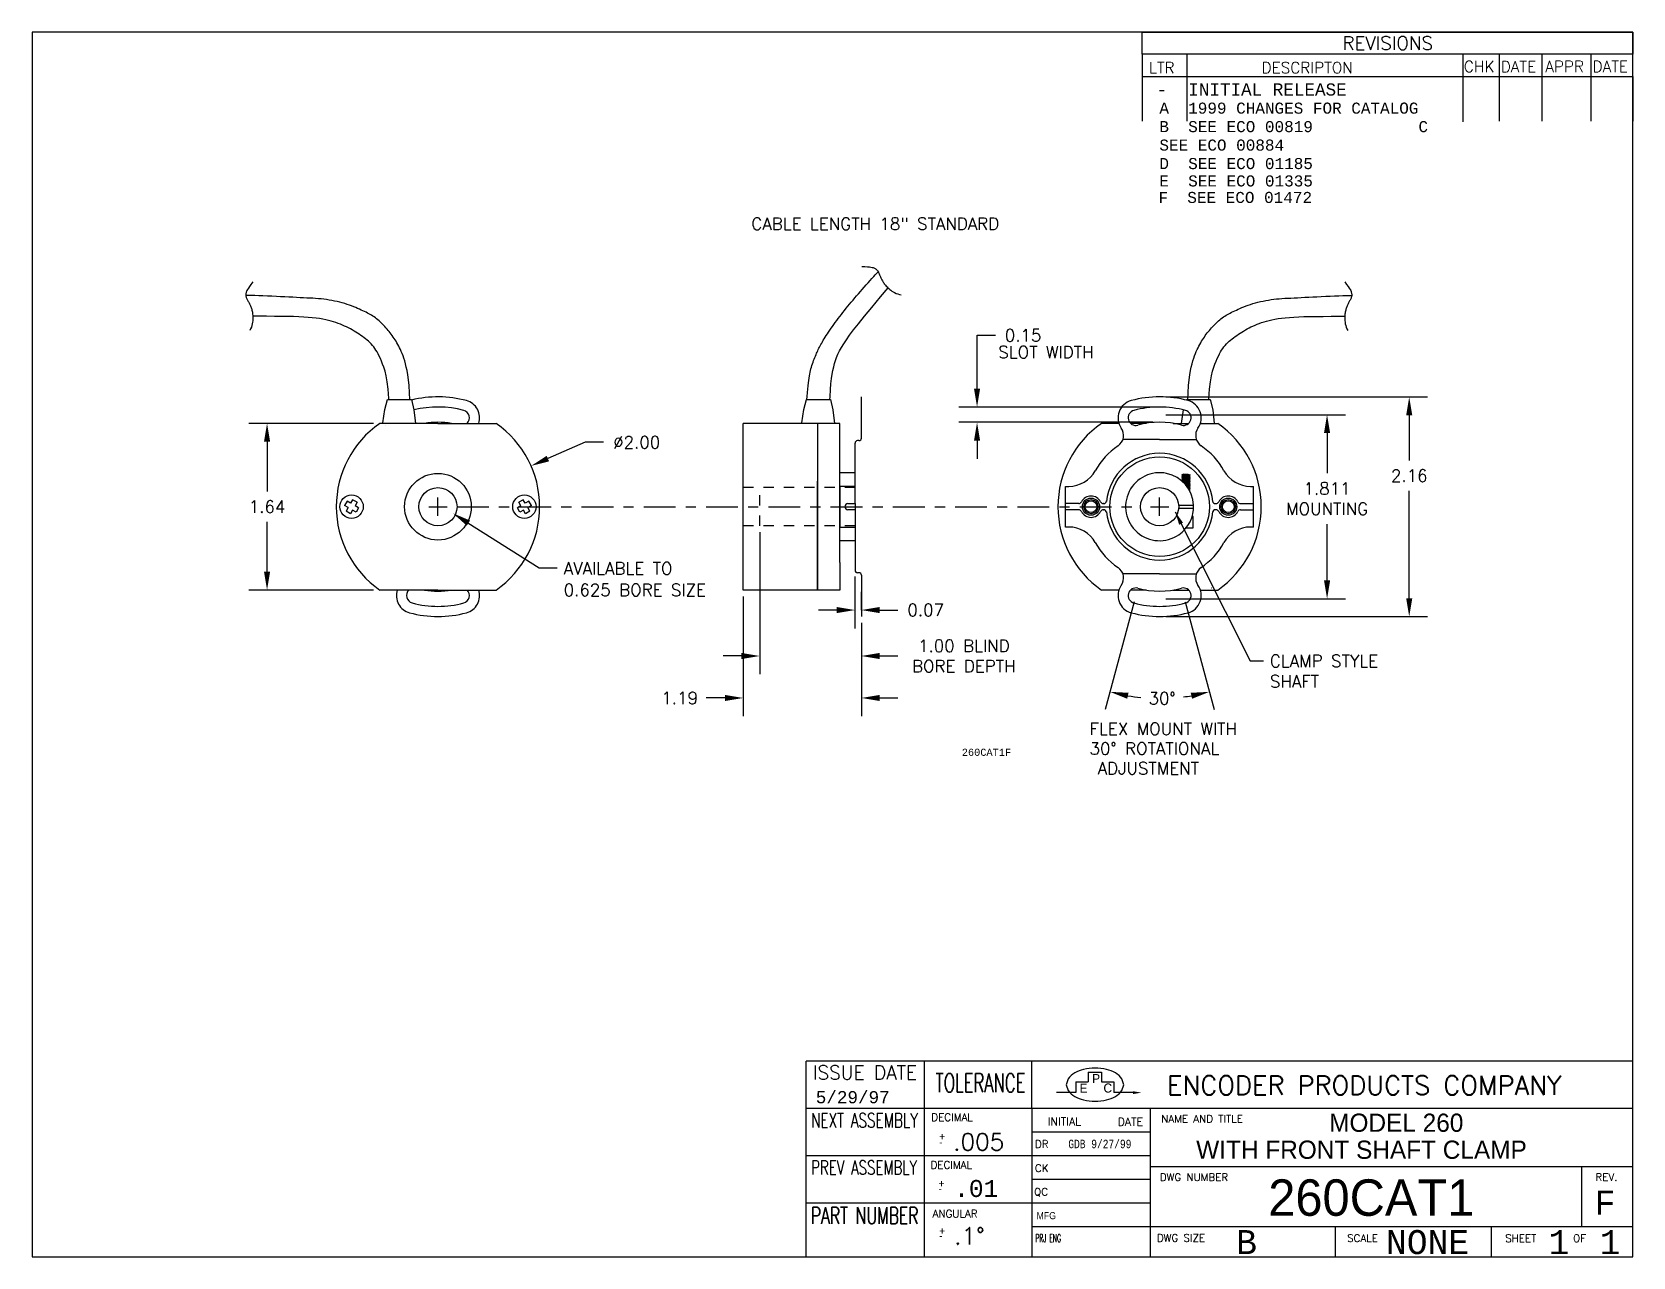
# Model space of a CAD drawing. Extents: x 0 to 15.7, y 0 to 12.1.
import ezdxf
from ezdxf.enums import TextEntityAlignment as Align

# ---------------------------------------------------------------- set-up
doc = ezdxf.new("R2010")
doc.units = 0
doc.header["$LTSCALE"] = 0.25
doc.header["$MEASUREMENT"] = 0
doc.header["$PDMODE"] = 2
doc.header["$PDSIZE"] = 0.15
doc.linetypes.add('CENTER', pattern=[2, 1.25, -0.25, 0.25, -0.25])
doc.linetypes.add('HIDDEN', pattern=[0.375, 0.25, -0.125])
doc.layers.get('0').update_dxf_attribs({"linetype": 'CONTINUOUS'})
doc.layers.get('DEFPOINTS').update_dxf_attribs({"linetype": 'CONTINUOUS'})
for name, color, linetype in [('2', 7, 'CONTINUOUS'), ('CENTER', 7, 'CENTER'), ('DIM', 7, 'CONTINUOUS'), ('HIDDEN', 3, 'HIDDEN'), ('MAIN', 1, 'CONTINUOUS'), ('REV-TABL', 7, 'CONTINUOUS'), ('SETSCREWS', 2, 'CONTINUOUS'), ('TEXT', 1, 'CONTINUOUS')]:
    doc.layers.add(name, color=color, linetype=linetype)
doc.styles.add('MONO', font='MONOTXT')
doc.styles.add('ROMANS', font='romans')
doc.dimstyles.new('2PLACE$3', dxfattribs={"dimtxt": 0.12, "dimasz": 0.18, "dimexe": 0.18, "dimexo": 0.0625, "dimgap": 0.09, "dimtad": 0, "dimtih": 1, "dimtoh": 1, "dimzin": 0, "dimdsep": 46, "dimtxsty": 'ROMANS', "dimcen": 0.09, "dimadec": 0, "dimazin": 0, "dimtfac": 1, "dimtofl": 0, "dimtmove": 0, "dimatfit": 3, "dimfxl": 0, "dimtolj": 1, "dimtzin": 0, "dimarcsym": 0})
doc.dimstyles.new('3PLACE', dxfattribs={"dimtxt": 0.12, "dimasz": 0.18, "dimexe": 0.18, "dimexo": 0.0625, "dimgap": 0.09, "dimtad": 0, "dimtih": 1, "dimtoh": 1, "dimdec": 3, "dimzin": 0, "dimdsep": 46, "dimtxsty": 'ROMANS', "dimcen": 0.09, "dimadec": 0, "dimazin": 0, "dimtfac": 1, "dimtdec": 4, "dimtofl": 0, "dimtmove": 0, "dimatfit": 0, "dimfxl": 0, "dimtolj": 1, "dimtzin": 0, "dimarcsym": 0})
doc.dimstyles.new('3PLACE$2', dxfattribs={"dimtxt": 0.12, "dimasz": 0.18, "dimexe": 0.18, "dimexo": 0.0625, "dimgap": 0.09, "dimtad": 0, "dimtih": 1, "dimtoh": 1, "dimdec": 0, "dimzin": 0, "dimdsep": 46, "dimtxsty": 'ROMANS', "dimcen": 0.09, "dimadec": 0, "dimazin": 0, "dimtfac": 1, "dimtdec": 1, "dimtofl": 0, "dimtmove": 0, "dimatfit": 3, "dimfxl": 0, "dimtolj": 1, "dimtzin": 0, "dimarcsym": 0})
doc.dimstyles.get("Standard").update_dxf_attribs({"dimtxt": 0.12, "dimasz": 0.13, "dimexe": 0.18, "dimexo": 0.0625, "dimgap": 0.09, "dimtad": 0, "dimtih": 1, "dimtoh": 1, "dimdec": 3, "dimzin": 0, "dimdsep": 46, "dimtxsty": 'Standard', "dimcen": 0.09, "dimadec": 0, "dimazin": 0, "dimtfac": 1, "dimtdec": 3, "dimtofl": 0, "dimtmove": 0, "dimatfit": 3, "dimfxl": 0, "dimtolj": 1, "dimtzin": 0, "dimarcsym": 0})

# ---------------------------------------------------------------- blocks, each defined once
blk = doc.blocks.new('*D78')
at = {"color": 0, "linetype": 'ByBlock'}
for p, q in [((6.995, 6.499), (6.995, 5.32)), ((8.158, 6.238), (8.158, 5.32)), ((6.815, 5.5), (6.633, 5.5)), ((8.338, 5.5), (8.518, 5.5))]:
    blk.add_line(p, q, dxfattribs=at)
for points in [[(6.815, 5.53), (6.815, 5.47), (6.995, 5.5)], [(8.338, 5.53), (8.338, 5.47), (8.158, 5.5)]]:
    blk.add_solid(points, dxfattribs=at)
at = {"layer": 'DEFPOINTS', "color": 0, "linetype": 'ByBlock'}
for p in [(6.995, 6.562), (8.158, 6.301), (8.158, 5.5)]:
    blk.add_point(p, dxfattribs=at)
at = {"color": 0, "linetype": 'ByBlock', "insert": (6.371, 5.5), "char_height": 0.12, "attachment_point": 5, "style": 'ROMANS'}
blk.add_mtext('\\A1;1.19', dxfattribs=at)
blk = doc.blocks.new('*D79')
at = {"layer": 'DEFPOINTS', "color": 0}
for p in [(8.095, 6.757), (8.158, 6.365), (8.158, 6.301)]:
    blk.add_point(p, dxfattribs=at)
at = {"layer": 'DIM', "color": 0, "lineweight": -2}
for p, q in [((8.095, 6.694), (8.095, 6.185)), ((8.158, 6.363), (8.158, 6.545)), ((7.915, 6.365), (7.735, 6.365)), ((8.338, 6.365), (8.518, 6.365))]:
    blk.add_line(p, q, dxfattribs=at)
at = {"layer": 'DIM', "color": 0}
for points in [[(7.915, 6.395), (7.915, 6.335), (8.095, 6.365)], [(8.338, 6.395), (8.338, 6.335), (8.158, 6.365)]]:
    blk.add_solid(points, dxfattribs=at)
at = {"layer": 'DIM', "color": 0, "insert": (8.791, 6.365), "char_height": 0.12, "attachment_point": 5, "style": 'ROMANS'}
blk.add_mtext('\\A1;0.07', dxfattribs=at)
blk = doc.blocks.new('*D80')
at = {"layer": 'DEFPOINTS', "color": 0}
for p in [(3.421, 8.202), (2.312, 6.562), (3.421, 6.562)]:
    blk.add_point(p, dxfattribs=at)
at = {"layer": 'DIM', "color": 0, "lineweight": -2}
for p, q in [((3.358, 8.202), (2.132, 8.202)), ((2.312, 8.022), (2.312, 7.532)), ((2.312, 6.742), (2.312, 7.232)), ((3.358, 6.562), (2.132, 6.562))]:
    blk.add_line(p, q, dxfattribs=at)
at = {"layer": 'DIM', "color": 0}
for points in [[(2.282, 8.022), (2.342, 8.022), (2.312, 8.202)], [(2.282, 6.742), (2.342, 6.742), (2.312, 6.562)]]:
    blk.add_solid(points, dxfattribs=at)
at = {"layer": 'DIM', "color": 0, "insert": (2.312, 7.382), "char_height": 0.12, "attachment_point": 5, "style": 'ROMANS'}
blk.add_mtext('\\A1;1.64', dxfattribs=at)
blk = doc.blocks.new('*D82')
at = {"layer": 'DEFPOINTS', "color": 0}
for p in [(11.092, 8.462), (11.092, 6.301), (13.547, 6.301)]:
    blk.add_point(p, dxfattribs=at)
at = {"layer": 'DIM', "color": 0, "lineweight": -2}
for p, q in [((11.154, 8.462), (13.727, 8.462)), ((13.547, 8.282), (13.547, 7.837)), ((13.547, 6.481), (13.547, 7.537)), ((11.154, 6.301), (13.727, 6.301))]:
    blk.add_line(p, q, dxfattribs=at)
at = {"layer": 'DIM', "color": 0}
for points in [[(13.517, 8.282), (13.577, 8.282), (13.547, 8.462)], [(13.517, 6.481), (13.577, 6.481), (13.547, 6.301)]]:
    blk.add_solid(points, dxfattribs=at)
at = {"layer": 'DIM', "color": 0, "insert": (13.547, 7.687), "char_height": 0.12, "attachment_point": 5, "style": 'ROMANS'}
blk.add_mtext('\\A1;2.16', dxfattribs=at)
blk = doc.blocks.new('*D83')
at = {"layer": 'DEFPOINTS', "color": 0}
for p in [(11.092, 7.382), (11.092, 7.382), (10.858, 6.507), (11.326, 6.507), (10.928, 5.503)]:
    blk.add_point(p, dxfattribs=at)
at = {"layer": 'DIM', "color": 0, "lineweight": -2}
for p, q in [((10.841, 6.447), (10.557, 5.386)), ((11.342, 6.447), (11.627, 5.386))]:
    blk.add_line(p, q, dxfattribs=at)
for start, end in [(260.4697, 264.3849), (277.1704, 279.5303)]:
    blk.add_arc((11.092, 7.382), 1.886, start, end, dxfattribs=at)
at = {"layer": 'DIM', "color": 0}
for points in [[(10.773, 5.492), (10.786, 5.551), (10.604, 5.56)], [(11.398, 5.551), (11.411, 5.492), (11.58, 5.56)]]:
    blk.add_solid(points, dxfattribs=at)
at = {"layer": 'DIM', "color": 0, "insert": (11.117, 5.496), "char_height": 0.12, "attachment_point": 5, "style": 'ROMANS'}
blk.add_mtext('\\A1;30°', dxfattribs=at)
blk = doc.blocks.new('*D84')
at = {"layer": 'DEFPOINTS', "color": 0}
for p in [(11.092, 8.287), (11.092, 6.476), (12.739, 6.476)]:
    blk.add_point(p, dxfattribs=at)
at = {"layer": 'DIM', "color": 0, "lineweight": -2}
for p, q in [((11.154, 8.287), (12.919, 8.287)), ((12.739, 8.107), (12.739, 7.711)), ((12.739, 6.656), (12.739, 7.211)), ((11.154, 6.476), (12.919, 6.476))]:
    blk.add_line(p, q, dxfattribs=at)
at = {"layer": 'DIM', "color": 0}
for points in [[(12.709, 8.107), (12.769, 8.107), (12.739, 8.287)], [(12.709, 6.656), (12.769, 6.656), (12.739, 6.476)]]:
    blk.add_solid(points, dxfattribs=at)
at = {"layer": 'DIM', "color": 0, "insert": (12.739, 7.461), "char_height": 0.12, "attachment_point": 5, "style": 'ROMANS'}
blk.add_mtext('\\A1;{1.811}\\P{MOUNTING}', dxfattribs=at)
blk = doc.blocks.new('*D85')
at = {"layer": 'DEFPOINTS', "color": 0}
for p in [(9.296, 8.362), (11.092, 8.362), (11.092, 8.212)]:
    blk.add_point(p, dxfattribs=at)
at = {"layer": 'DIM', "color": 0, "lineweight": -2}
for p, q in [((9.296, 8.542), (9.296, 9.068)), ((9.296, 9.068), (9.476, 9.068)), ((11.029, 8.362), (9.116, 8.362)), ((11.029, 8.212), (9.116, 8.212)), ((9.296, 8.032), (9.296, 7.852))]:
    blk.add_line(p, q, dxfattribs=at)
at = {"layer": 'DIM', "color": 0}
for points in [[(9.266, 8.542), (9.326, 8.542), (9.296, 8.362)], [(9.266, 8.032), (9.326, 8.032), (9.296, 8.212)]]:
    blk.add_solid(points, dxfattribs=at)
at = {"layer": 'DIM', "color": 0, "insert": (9.749, 9.068), "char_height": 0.12, "attachment_point": 5, "style": 'ROMANS'}
blk.add_mtext('\\A1;0.15', dxfattribs=at)
blk = doc.blocks.new('REVTABL')
for p, q in [((-5.5, -0.25), (-5.5, 0)), ((-5.5, 0), (0, 0)), ((0, 0), (0, -0.25)), ((-5.5, -0.25), (-5.5, -0.5)), ((0, -0.25), (-5.5, -0.25)), ((-5, -0.25), (-5, -1)), ((-1.908, -0.256), (-1.908, -1.006)), ((-1.498, -0.254), (-1.498, -1)), ((-1.022, -0.25), (-1.022, -1)), ((-0.471, -0.254), (-0.471, -1)), ((0, -0.5), (0, -0.25)), ((-5.5, -0.5), (-5.5, -1)), ((-5.5, -0.5), (0, -0.5)), ((0, -0.5), (0, -1))]:
    blk.add_line(p, q)
at = {"style": 'ROMANS'}
for s, height, p in [('REVISIONS', 0.15, (-3.256, -0.199)), ('LTR', 0.125, (-5.426, -0.462)), ('DESCRIPTON', 0.125, (-4.162, -0.462)), ('CHK', 0.125, (-1.895, -0.449)), ('DATE', 0.125, (-1.481, -0.451)), ('APPR', 0.125, (-0.982, -0.449)), ('DATE', 0.125, (-0.453, -0.449))]:
    blk.add_text(s, height=height, dxfattribs=at).set_placement(p)
blk = doc.blocks.new('REV-TABL')
at = {"layer": 'REV-TABL'}
blk.add_blockref('REVTABL', (0, 0), dxfattribs=at)
blk = doc.blocks.new('*D87')
at = {"color": 0, "linetype": 'ByBlock'}
for p, q in [((7.158, 7.132), (7.158, 5.733)), ((8.158, 6.238), (8.158, 5.733)), ((6.978, 5.913), (6.798, 5.913)), ((8.338, 5.913), (8.518, 5.913))]:
    blk.add_line(p, q, dxfattribs=at)
for points in [[(6.978, 5.943), (6.978, 5.883), (7.158, 5.913)], [(8.338, 5.943), (8.338, 5.883), (8.158, 5.913)]]:
    blk.add_solid(points, dxfattribs=at)
at = {"layer": 'DEFPOINTS', "color": 0, "linetype": 'ByBlock'}
for p in [(7.158, 7.194), (8.158, 6.301), (8.158, 5.913)]:
    blk.add_point(p, dxfattribs=at)
at = {"color": 0, "linetype": 'ByBlock', "insert": (9.166, 5.913), "char_height": 0.12, "attachment_point": 5, "style": 'ROMANS'}
blk.add_mtext('\\A1;1.00 BLIND \\PBORE DEPTH ', dxfattribs=at)
blk = doc.blocks.new('*D89')
at = {"layer": 'DEFPOINTS', "color": 0, "linetype": 'Continuous'}
for p in [(4.909, 7.783), (3.077, 6.981)]:
    blk.add_point(p, dxfattribs=at)
at = {"layer": 'DIM', "color": 0, "linetype": 'Continuous', "lineweight": -2}
for p, q in [((5.441, 8.016), (5.074, 7.855)), ((5.621, 8.016), (5.441, 8.016)), ((3.993, 7.292), (3.993, 7.472)), ((3.903, 7.382), (4.083, 7.382))]:
    blk.add_line(p, q, dxfattribs=at)
at = {"layer": 'DIM', "color": 0, "linetype": 'Continuous'}
blk.add_solid([(5.062, 7.882), (5.086, 7.828), (4.909, 7.783)], dxfattribs=at)
at = {"layer": 'DIM', "color": 0, "linetype": 'Continuous', "insert": (5.948, 8.016), "char_height": 0.12, "attachment_point": 5, "style": 'ROMANS'}
blk.add_mtext('\\A1;∅2.00', dxfattribs=at)

msp = doc.modelspace()

# ---------------------------------------------------------------- linework, layer by layer
at = {"color": 7}
for p, q in [((7.6145, 0), (7.6145, 1.928)), ((15.7481, 1.928), (8.7764, 1.928)), ((8.7764, 1.928), (8.7764, 0)), ((10.9974, 1.4633), (10.9974, 0)), ((15.7481, 0.0689), (15.7481, 1.2934)), ((10.9974, 0.8916), (15.7481, 0.8916)), ((10.9974, 0.3013), (15.7481, 0.3013)), ((12.8214, 0), (12.8214, 0.3013)), ((14.3577, 0), (14.3577, 0.3013))]:
    msp.add_line(p, q, dxfattribs=at)
for points in [[(7.6145, 1.4633), (15.7481, 1.4633)], [(9.8355, 1.4633), (9.8355, 0)], [(9.8355, 1.2309), (10.9974, 1.2309)], [(7.6145, 0.9985), (9.8355, 0.9985)], [(9.8355, 0.9985), (10.9974, 0.9985)], [(9.8355, 0.7661), (10.9974, 0.7661)], [(7.6145, 0.5337), (9.8355, 0.5337)], [(9.8355, 0.5337), (10.9974, 0.5337)], [(9.8355, 0.3013), (10.9974, 0.3013)]]:
    msp.add_lwpolyline(points, dxfattribs=at)
at = {"layer": '2', "color": 7}
for p, q in [((0, 12.0521), (0, 0)), ((15.7481, 12.0521), (0, 12.0521)), ((15.7481, 0), (15.7481, 12.0521)), ((0, 0), (15.7481, 0))]:
    msp.add_line(p, q, dxfattribs=at)
at = {"layer": 'CENTER', "color": 7}
msp.add_lwpolyline([(4.1807, 7.382), (10.9044, 7.382)], dxfattribs=at)
at = {"layer": 'DEFPOINTS', "color": 7, "linetype": 'ByBlock'}
for p in [(11.4889, 7.412), (11.6432, 7.412), (11.6432, 7.352)]:
    msp.add_point(p, dxfattribs=at)
at = {"layer": 'DIM', "linetype": 'Continuous'}
for p, q in [((11.0919, 7.292), (11.0919, 7.472)), ((11.0019, 7.382), (11.1819, 7.382))]:
    msp.add_line(p, q, dxfattribs=at)
at = {"layer": 'DIM', "color": 7, "linetype": 'Continuous'}
for p, q in [((4.163, 7.3026), (4.9873, 6.7802)), ((4.9873, 6.7802), (5.1673, 6.7802))]:
    msp.add_line(p, q, dxfattribs=at)
msp.add_solid([(4.2766, 7.1951), (4.3087, 7.2458), (4.1406, 7.3168)], dxfattribs=at)
at = {"layer": 'HIDDEN', "color": 7}
for p, q in [((7.1585, 7.1945), (7.1585, 7.5695)), ((10.5669, 7.382), (10.5669, 7.382)), ((10.5669, 7.382), (10.5669, 7.382)), ((11.6169, 7.382), (11.6169, 7.382)), ((11.6169, 7.382), (11.6169, 7.382))]:
    msp.add_line(p, q, dxfattribs=at)
for points in [[(8.0955, 7.5695), (6.9955, 7.5695)], [(8.0955, 7.1945), (6.9955, 7.1945)]]:
    msp.add_lwpolyline(points, dxfattribs=at)
at = {"layer": 'MAIN', "color": 7}
for p, q in [((3.471, 8.3394), (3.4977, 8.4379)), ((3.4977, 8.4379), (3.7317, 8.4379)), ((3.7317, 8.4379), (3.7563, 8.3353)), ((7.5928, 8.3394), (7.6194, 8.4379)), ((7.6194, 8.4379), (7.8534, 8.4379)), ((7.8534, 8.4379), (7.8781, 8.3353)), ((8.1585, 8.069), (8.1585, 8.463)), ((11.3533, 8.4304), (11.3553, 8.4379)), ((11.3553, 8.4379), (11.5893, 8.4379)), ((11.5893, 8.4379), (11.6139, 8.3353)), ((3.9932, 8.202), (3.4208, 8.202)), ((3.4505, 8.2061), (3.471, 8.3394)), ((3.8616, 8.202), (3.7075, 8.202)), ((3.7563, 8.3353), (3.7707, 8.202)), ((3.9932, 8.202), (4.5656, 8.202)), ((4.1248, 8.202), (4.2789, 8.202)), ((4.3938, 8.202), (4.5656, 8.202)), ((6.9955, 6.562), (6.9955, 8.202)), ((7.5722, 8.2061), (7.5928, 8.3394)), ((7.7255, 8.202), (7.7255, 6.562)), ((7.8781, 8.3353), (7.8924, 8.202)), ((10.6913, 8.202), (10.5196, 8.202)), ((10.9603, 8.202), (10.8062, 8.202)), ((11.2236, 8.202), (11.3777, 8.202)), ((11.3074, 8.202), (11.3277, 8.3337)), ((11.4926, 8.202), (11.6643, 8.202)), ((11.6139, 8.3353), (11.6283, 8.202)), ((3.4816, 8.1795), (3.4808, 8.1795)), ((3.4816, 8.1795), (3.4808, 8.1795)), ((8.1335, 8.032), (8.1205, 8.032)), ((8.1585, 8.057), (8.1585, 8.069)), ((11.0919, 8.044), (10.7309, 8.044)), ((11.0919, 8.044), (11.453, 8.044)), ((8.0955, 7.412), (8.0955, 8.007)), ((7.9455, 7.582), (7.9455, 7.182)), ((8.0955, 7.582), (7.9455, 7.582)), ((10.1669, 7.1819), (10.1669, 7.5821)), ((10.1669, 7.5821), (10.1972, 7.5821)), ((11.3315, 7.701), (11.311, 7.6944)), ((11.3315, 7.6878), (11.311, 7.6944)), ((11.3315, 7.6878), (11.311, 7.6811)), ((11.3315, 7.6745), (11.311, 7.6811)), ((11.3315, 7.6745), (11.311, 7.6679)), ((11.3315, 7.6613), (11.311, 7.6679)), ((11.3315, 7.6613), (11.311, 7.6547)), ((11.3315, 7.6481), (11.311, 7.6547)), ((11.3315, 7.6481), (11.311, 7.6414)), ((11.3315, 7.6348), (11.311, 7.6414)), ((11.3315, 7.6348), (11.3165, 7.63)), ((11.3315, 7.6216), (11.3222, 7.6246)), ((11.3243, 7.6797), (11.3783, 7.6797)), ((11.3243, 7.6533), (11.3783, 7.6533)), ((11.3243, 7.627), (11.3783, 7.627)), ((11.3315, 7.6216), (11.3269, 7.6201)), ((11.333, 7.6928), (11.3725, 7.6928)), ((11.333, 7.6665), (11.3725, 7.6665)), ((11.333, 7.6402), (11.3725, 7.6402)), ((11.333, 7.6139), (11.3725, 7.6139)), ((11.345, 7.6007), (11.3783, 7.6007)), ((11.3558, 7.5876), (11.3725, 7.5876)), ((11.3558, 7.5876), (11.3725, 7.5876)), ((11.3656, 7.5744), (11.3783, 7.5744)), ((11.3705, 7.701), (11.391, 7.6944)), ((11.3705, 7.6878), (11.391, 7.6944)), ((11.3705, 7.6878), (11.391, 7.6811)), ((11.3705, 7.6745), (11.391, 7.6811)), ((11.3705, 7.6745), (11.391, 7.6679)), ((11.3705, 7.6613), (11.391, 7.6679)), ((11.3705, 7.6613), (11.391, 7.6547)), ((11.3705, 7.6481), (11.391, 7.6547)), ((11.3705, 7.6481), (11.391, 7.6414)), ((11.3705, 7.6348), (11.391, 7.6414)), ((11.3705, 7.6348), (11.391, 7.6282)), ((11.3705, 7.6216), (11.391, 7.6282)), ((11.3705, 7.6216), (11.391, 7.615)), ((11.3705, 7.6084), (11.391, 7.615)), ((11.3705, 7.6084), (11.391, 7.6018)), ((11.3705, 7.5951), (11.391, 7.6018)), ((11.3705, 7.5951), (11.391, 7.5885)), ((11.3705, 7.5819), (11.391, 7.5885)), ((11.3705, 7.5819), (11.391, 7.5753)), ((11.3705, 7.5687), (11.391, 7.5753)), ((11.3705, 7.5687), (11.391, 7.5621)), ((11.3705, 7.5687), (11.391, 7.5621)), ((11.3767, 7.5575), (11.391, 7.5621)), ((11.9867, 7.5821), (12.0169, 7.5821)), ((12.0169, 7.1819), (12.0169, 7.5821)), ((8.0255, 7.412), (8.0955, 7.412)), ((10.296, 7.412), (10.1669, 7.412)), ((10.5407, 7.412), (10.5379, 7.412)), ((11.3798, 7.5525), (11.391, 7.5488)), ((11.3833, 7.5463), (11.391, 7.5488)), ((11.646, 7.412), (11.6432, 7.412)), ((11.8879, 7.412), (12.0169, 7.412)), ((8.0955, 7.352), (8.0255, 7.352)), ((8.0955, 7.352), (8.0955, 6.757)), ((10.296, 7.352), (10.1669, 7.352)), ((10.5379, 7.352), (10.5407, 7.352)), ((11.2788, 7.3976), (11.4261, 7.3976)), ((11.2788, 7.3664), (11.4261, 7.3664)), ((11.6432, 7.352), (11.646, 7.352)), ((11.8879, 7.352), (12.0169, 7.352)), ((7.9455, 7.182), (8.0955, 7.182)), ((10.1972, 7.1819), (10.1669, 7.1819)), ((12.0169, 7.1819), (11.9867, 7.1819)), ((7.9455, 6.832), (7.9455, 6.562)), ((8.1335, 6.732), (8.1205, 6.732)), ((8.1585, 6.707), (8.1585, 6.301)), ((11.0919, 6.72), (10.7309, 6.72)), ((11.0919, 6.72), (11.453, 6.72)), ((3.9932, 6.562), (3.4208, 6.562)), ((3.8616, 6.562), (3.7075, 6.562)), ((3.9932, 6.562), (4.5656, 6.562)), ((4.1248, 6.562), (4.2789, 6.562)), ((4.3938, 6.562), (4.5656, 6.562)), ((10.6913, 6.562), (10.5196, 6.562)), ((10.9603, 6.562), (10.8062, 6.562)), ((11.2236, 6.562), (11.3777, 6.562)), ((11.4926, 6.562), (11.6643, 6.562)), ((11.6036, 6.5845), (11.6043, 6.5845))]:
    msp.add_line(p, q, dxfattribs=at)
at = {"layer": 'MAIN', "color": 7, "linetype": 'Continuous', "ltscale": 0.2}
msp.add_line((7.7255, 6.562), (7.7255, 7.6345), dxfattribs=at)
at = {"layer": 'MAIN', "color": 7}
for points in [[(7.6221, 8.4379), (7.6238, 8.4653), (7.6268, 8.5046), (7.63, 8.5398), (7.6333, 8.5713), (7.6365, 8.5995), (7.6397, 8.6247), (7.6429, 8.6474), (7.6462, 8.6681), (7.6497, 8.687), (7.6534, 8.7048), (7.6574, 8.7217), (7.6617, 8.7383), (7.6665, 8.7548), (7.6717, 8.7713), (7.6771, 8.7876), (7.6828, 8.8037), (7.6886, 8.8195), (7.6945, 8.8349), (7.7004, 8.8498), (7.7062, 8.864), (7.7119, 8.8777), (7.7174, 8.8908), (7.723, 8.9034), (7.7286, 8.9158), (7.7344, 8.928), (7.7403, 8.9402), (7.7466, 8.9525), (7.7531, 8.9651), (7.7601, 8.978), (7.7675, 8.9913), (7.7754, 9.0051), (7.7838, 9.0194), (7.7928, 9.0343), (7.8023, 9.0498), (7.8125, 9.0659), (7.8234, 9.0827), (7.8349, 9.1002), (7.8471, 9.1184), (7.8599, 9.1371), (7.8732, 9.1562), (7.887, 9.1756), (7.9012, 9.1953), (7.9157, 9.2151), (7.9306, 9.2349), (7.9457, 9.2546), (7.961, 9.2743), (7.9766, 9.294), (7.9924, 9.3138), (8.0085, 9.3336), (8.0249, 9.3535), (8.0415, 9.3736), (8.0585, 9.394), (8.0758, 9.4145), (8.0934, 9.4353), (8.1113, 9.4563), (8.1294, 9.4775), (8.1479, 9.4989), (8.1667, 9.5204), (8.1857, 9.542), (8.205, 9.5638), (8.2245, 9.5855), (8.2437, 9.6068), (8.2622, 9.627), (8.2793, 9.6457), (8.2945, 9.6623), (8.3073, 9.6762), (8.3173, 9.6869), (8.3237, 9.6939)], [(8.1624, 9.7445), (8.1929, 9.7436), (8.2175, 9.7423), (8.2373, 9.7405), (8.2527, 9.7385), (8.2648, 9.7362), (8.2741, 9.7337), (8.2814, 9.7309), (8.2875, 9.7281), (8.293, 9.7252), (8.2981, 9.7221), (8.3028, 9.7188), (8.3072, 9.7153), (8.3112, 9.7115), (8.315, 9.7072), (8.3185, 9.7025), (8.3218, 9.6973), (8.325, 9.6916), (8.328, 9.6853), (8.331, 9.6787), (8.3339, 9.6717), (8.3367, 9.6644), (8.3397, 9.657), (8.3427, 9.6495), (8.3458, 9.642), (8.3491, 9.6346), (8.3526, 9.6272), (8.3563, 9.6198), (8.3602, 9.6125), (8.3643, 9.6051), (8.3688, 9.5977), (8.3735, 9.5903), (8.3785, 9.5828), (8.3839, 9.5753), (8.3898, 9.5677), (8.396, 9.5599), (8.4029, 9.5521), (8.4103, 9.5442), (8.4184, 9.5363), (8.4273, 9.5282), (8.4369, 9.52), (8.4475, 9.5117), (8.4589, 9.5035), (8.4714, 9.4955), (8.4849, 9.488), (8.4996, 9.481), (8.5154, 9.4749), (8.5325, 9.4697), (8.5509, 9.4656)], [(2.1723, 9.5934), (2.1538, 9.5692), (2.1392, 9.5493), (2.128, 9.5329), (2.1198, 9.5197), (2.114, 9.5089), (2.1101, 9.5001), (2.1075, 9.4927), (2.1058, 9.4862), (2.1046, 9.48), (2.1038, 9.4742), (2.1033, 9.4684), (2.1033, 9.4628), (2.1037, 9.4573), (2.1046, 9.4517), (2.106, 9.446), (2.1079, 9.4401), (2.1104, 9.434), (2.1133, 9.4277), (2.1166, 9.4213), (2.1202, 9.4146), (2.1239, 9.4078), (2.1278, 9.4008), (2.1317, 9.3937), (2.1355, 9.3865), (2.1392, 9.3793), (2.1427, 9.3719), (2.1461, 9.3644), (2.1493, 9.3567), (2.1524, 9.3488), (2.1553, 9.3407), (2.158, 9.3324), (2.1606, 9.3237), (2.1631, 9.3148), (2.1653, 9.3054), (2.1673, 9.2957), (2.169, 9.2855), (2.1704, 9.2747), (2.1715, 9.2634), (2.1721, 9.2514), (2.1723, 9.2387), (2.1721, 9.2253), (2.1712, 9.2113), (2.1694, 9.1966), (2.1667, 9.1813), (2.1628, 9.1656), (2.1575, 9.1494), (2.1507, 9.1329), (2.1422, 9.1161)], [(3.7167, 8.4379), (3.7138, 8.5032), (3.7089, 8.5731), (3.7031, 8.6312), (3.6965, 8.6796), (3.6893, 8.7206), (3.6817, 8.7561), (3.6739, 8.7881), (3.6659, 8.817), (3.6577, 8.8434), (3.6494, 8.8673), (3.641, 8.8892), (3.6325, 8.9094), (3.6239, 8.9281), (3.6154, 8.9458), (3.6068, 8.9626), (3.5982, 8.9786), (3.5895, 8.994), (3.5807, 9.0089), (3.5718, 9.0233), (3.5627, 9.0373), (3.5534, 9.0511), (3.5439, 9.0646), (3.5341, 9.0779), (3.5241, 9.0911), (3.5138, 9.1041), (3.5033, 9.117), (3.4926, 9.1296), (3.4817, 9.1421), (3.4707, 9.1542), (3.4595, 9.1662), (3.4482, 9.1779), (3.4367, 9.1892), (3.4251, 9.2003), (3.4134, 9.2109), (3.4015, 9.2212), (3.3895, 9.231), (3.3774, 9.2404), (3.3651, 9.2492), (3.3527, 9.2575), (3.3401, 9.2654), (3.3272, 9.273), (3.3138, 9.2803), (3.3, 9.2875), (3.2857, 9.2947), (3.2707, 9.3019), (3.255, 9.3093), (3.2385, 9.317), (3.2212, 9.3248), (3.2031, 9.3328), (3.1841, 9.3408), (3.1642, 9.3488), (3.1434, 9.3568), (3.1218, 9.3647), (3.0992, 9.3723), (3.0757, 9.3797), (3.0513, 9.3867), (3.0264, 9.3934), (3.0009, 9.3997), (2.9749, 9.4055), (2.9488, 9.4107), (2.9224, 9.4154), (2.8961, 9.4195), (2.8699, 9.423), (2.8435, 9.4258), (2.8168, 9.4282), (2.7896, 9.4303), (2.7615, 9.432), (2.7324, 9.4336), (2.7021, 9.4351), (2.6702, 9.4367), (2.6366, 9.4384), (2.6014, 9.4402), (2.5646, 9.442), (2.5263, 9.444), (2.4866, 9.4459), (2.4456, 9.4479), (2.4033, 9.4498), (2.3599, 9.4517), (2.3156, 9.4536), (2.2718, 9.4553), (2.23, 9.4569), (2.1916, 9.4583), (2.1583, 9.4595), (2.1314, 9.4604), (2.1126, 9.4611), (2.1034, 9.4614)], [(7.8489, 8.4379), (7.8497, 8.4637), (7.8535, 8.5336), (7.8585, 8.5922), (7.8643, 8.6418), (7.8709, 8.6844), (7.8781, 8.722), (7.8856, 8.7567), (7.8939, 8.7893), (7.9035, 8.8206), (7.9146, 8.8513), (7.9279, 8.8823), (7.9436, 8.9142), (7.9622, 8.9478), (7.9843, 8.9839), (8.0103, 9.0234), (8.0419, 9.0682), (8.0809, 9.1205), (8.129, 9.1822), (8.188, 9.2555), (8.2596, 9.3425), (8.3457, 9.4453), (8.4208, 9.534)], [(11.3684, 8.4379), (11.3713, 8.5032), (11.3762, 8.5731), (11.382, 8.6312), (11.3886, 8.6796), (11.3958, 8.7206), (11.4034, 8.7561), (11.4112, 8.7881), (11.4193, 8.817), (11.4274, 8.8434), (11.4357, 8.8673), (11.4442, 8.8892), (11.4526, 8.9094), (11.4612, 8.9281), (11.4698, 8.9458), (11.4784, 8.9626), (11.487, 8.9786), (11.4957, 8.994), (11.5044, 9.0089), (11.5134, 9.0233), (11.5225, 9.0373), (11.5317, 9.0511), (11.5413, 9.0646), (11.5511, 9.0779), (11.5611, 9.0911), (11.5714, 9.1041), (11.5818, 9.117), (11.5925, 9.1296), (11.6034, 9.1421), (11.6144, 9.1542), (11.6256, 9.1662), (11.637, 9.1779), (11.6484, 9.1892), (11.66, 9.2003), (11.6718, 9.2109), (11.6836, 9.2212), (11.6956, 9.231), (11.7077, 9.2404), (11.72, 9.2492), (11.7324, 9.2575), (11.7451, 9.2654), (11.758, 9.273), (11.7713, 9.2803), (11.7851, 9.2875), (11.7994, 9.2947), (11.8144, 9.3019), (11.8301, 9.3093), (11.8466, 9.317), (11.8639, 9.3248), (11.8821, 9.3328), (11.9011, 9.3408), (11.921, 9.3488), (11.9417, 9.3568), (11.9634, 9.3647), (11.986, 9.3723), (12.0095, 9.3797), (12.0338, 9.3867), (12.0588, 9.3934), (12.0843, 9.3997), (12.1102, 9.4055), (12.1364, 9.4107), (12.1627, 9.4154), (12.189, 9.4195), (12.2153, 9.423), (12.2416, 9.4258), (12.2683, 9.4282), (12.2956, 9.4303), (12.3236, 9.432), (12.3527, 9.4336), (12.3831, 9.4351), (12.415, 9.4367), (12.4485, 9.4384), (12.4838, 9.4402), (12.5206, 9.442), (12.5588, 9.444), (12.5986, 9.4459), (12.6396, 9.4479), (12.6818, 9.4498), (12.7253, 9.4517), (12.7695, 9.4536), (12.8133, 9.4553), (12.8552, 9.4569), (12.8935, 9.4583), (12.9269, 9.4595), (12.9537, 9.4604), (12.9725, 9.4611), (12.9818, 9.4614)], [(12.9128, 9.5934), (12.9314, 9.5692), (12.946, 9.5493), (12.9571, 9.5329), (12.9653, 9.5197), (12.9712, 9.5089), (12.9751, 9.5001), (12.9776, 9.4927), (12.9793, 9.4862), (12.9805, 9.48), (12.9814, 9.4742), (12.9818, 9.4684), (12.9819, 9.4628), (12.9814, 9.4573), (12.9805, 9.4517), (12.9791, 9.446), (12.9772, 9.4401), (12.9748, 9.434), (12.9718, 9.4277), (12.9686, 9.4213), (12.965, 9.4146), (12.9612, 9.4078), (12.9573, 9.4008), (12.9534, 9.3937), (12.9496, 9.3865), (12.9459, 9.3793), (12.9424, 9.3719), (12.939, 9.3644), (12.9358, 9.3567), (12.9327, 9.3488), (12.9298, 9.3407), (12.9271, 9.3324), (12.9245, 9.3237), (12.9221, 9.3148), (12.9199, 9.3054), (12.9179, 9.2957), (12.9161, 9.2855), (12.9147, 9.2747), (12.9137, 9.2634), (12.913, 9.2514), (12.9128, 9.2387), (12.9131, 9.2253), (12.914, 9.2113), (12.9157, 9.1966), (12.9184, 9.1813), (12.9224, 9.1656), (12.9276, 9.1494), (12.9344, 9.1329), (12.9429, 9.1161)], [(3.51, 8.4379), (3.5096, 8.4471), (3.5027, 8.5376), (3.4939, 8.6105), (3.4836, 8.6689), (3.4723, 8.7156), (3.4606, 8.7534), (3.4489, 8.7855), (3.4375, 8.8141), (3.4265, 8.84), (3.4158, 8.8636), (3.4051, 8.8849), (3.3944, 8.9044), (3.3835, 8.9223), (3.3724, 8.9389), (3.3608, 8.9544), (3.3488, 8.969), (3.3362, 8.9829), (3.3231, 8.9962), (3.3095, 9.0089), (3.2955, 9.0212), (3.281, 9.0331), (3.2661, 9.0446), (3.2507, 9.056), (3.235, 9.0672), (3.2188, 9.0782), (3.2023, 9.0891), (3.1853, 9.0998), (3.168, 9.1103), (3.1502, 9.1206), (3.132, 9.1306), (3.1135, 9.1404), (3.0945, 9.1499), (3.075, 9.1592), (3.0549, 9.1681), (3.0341, 9.1767), (3.0125, 9.185), (2.99, 9.193), (2.9665, 9.2005), (2.9419, 9.2077), (2.916, 9.2145), (2.8886, 9.2208), (2.8593, 9.2267), (2.8278, 9.232), (2.7938, 9.2369), (2.7569, 9.2411), (2.7167, 9.2448), (2.673, 9.2478), (2.6254, 9.2501), (2.5733, 9.2519), (2.516, 9.2532), (2.453, 9.254), (2.3836, 9.2546), (2.3073, 9.2548), (2.2233, 9.2549), (2.1719, 9.2549)], [(11.5752, 8.4379), (11.5755, 8.4471), (11.5825, 8.5376), (11.5913, 8.6105), (11.6016, 8.6689), (11.6128, 8.7156), (11.6245, 8.7534), (11.6363, 8.7855), (11.6476, 8.8141), (11.6586, 8.84), (11.6694, 8.8636), (11.6801, 8.8849), (11.6908, 8.9044), (11.7016, 8.9223), (11.7128, 8.9389), (11.7243, 8.9544), (11.7364, 8.969), (11.7489, 8.9829), (11.762, 8.9962), (11.7756, 9.0089), (11.7896, 9.0212), (11.8041, 9.0331), (11.8191, 9.0446), (11.8344, 9.056), (11.8502, 9.0672), (11.8663, 9.0782), (11.8829, 9.0891), (11.8998, 9.0998), (11.9172, 9.1103), (11.935, 9.1206), (11.9531, 9.1306), (11.9717, 9.1404), (11.9907, 9.1499), (12.0102, 9.1592), (12.0302, 9.1681), (12.051, 9.1767), (12.0726, 9.185), (12.0951, 9.193), (12.1187, 9.2005), (12.1433, 9.2077), (12.1691, 9.2145), (12.1965, 9.2208), (12.2258, 9.2267), (12.2573, 9.232), (12.2914, 9.2369), (12.3283, 9.2411), (12.3684, 9.2448), (12.4121, 9.2478), (12.4597, 9.2501), (12.5119, 9.2519), (12.5691, 9.2532), (12.6321, 9.254), (12.7015, 9.2546), (12.7779, 9.2548), (12.8618, 9.2549), (12.9132, 9.2549)], [(7.9455, 8.202), (6.9955, 8.202)], [(7.9455, 6.832), (7.9455, 7.932), (7.9455, 8.202)], [(8.0955, 7.7165), (7.9455, 7.7165)], [(11.3315, 7.701), (11.3705, 7.701)], [(3.0994, 7.4362), (3.0744, 7.3928)], [(3.134, 7.4162), (3.0994, 7.4362)], [(3.154, 7.4508), (3.134, 7.4162)], [(3.1973, 7.4258), (3.154, 7.4508)], [(3.1973, 7.4258), (3.1773, 7.3912)], [(4.8323, 7.4508), (4.789, 7.4258)], [(4.809, 7.3912), (4.789, 7.4258)], [(4.8523, 7.4162), (4.8323, 7.4508)], [(4.887, 7.4362), (4.8523, 7.4162)], [(4.912, 7.3928), (4.887, 7.4362)], [(8.0955, 7.412), (8.0955, 7.352)], [(3.109, 7.3728), (3.0744, 7.3928)], [(3.109, 7.3728), (3.089, 7.3382)], [(3.1323, 7.3132), (3.089, 7.3382)], [(3.1523, 7.3478), (3.1323, 7.3132)], [(3.187, 7.3278), (3.1523, 7.3478)], [(3.212, 7.3712), (3.1773, 7.3912)], [(3.212, 7.3712), (3.187, 7.3278)], [(4.809, 7.3912), (4.7744, 7.3712)], [(4.7994, 7.3278), (4.7744, 7.3712)], [(4.834, 7.3478), (4.7994, 7.3278)], [(4.854, 7.3132), (4.834, 7.3478)], [(4.8973, 7.3382), (4.854, 7.3132)], [(4.912, 7.3928), (4.8773, 7.3728)], [(4.8973, 7.3382), (4.8773, 7.3728)], [(11.3547, 7.175), (11.4215, 7.175), (11.4215, 7.285), (11.4121, 7.285)], [(8.0955, 7.0475), (7.9455, 7.0475)], [(7.9455, 6.562), (6.9955, 6.562)]]:
    msp.add_lwpolyline(points, dxfattribs=at)
for centre, radius in [((11.0919, 7.382), 0.49), ((3.9932, 7.382), 0.1875), ((11.0919, 7.382), 0.1875), ((3.1432, 7.382), 0.115), ((4.8432, 7.382), 0.115), ((10.4169, 7.382), 0.084), ((10.4169, 7.382), 0.071), ((10.4169, 7.382), 0.058), ((11.7669, 7.382), 0.084), ((11.7669, 7.382), 0.071), ((11.7669, 7.382), 0.058)]:
    msp.add_circle(centre, radius, dxfattribs=at)
at = {"layer": 'MAIN', "color": 7, "linetype": 'Continuous'}
msp.add_circle((3.9932, 7.382), 0.328, dxfattribs=at)
at = {"layer": 'MAIN', "color": 7}
for centre, radius, start, end in [((3.9932, 7.382), 1.0805, 75, 103.91174), ((3.9932, 7.382), 0.9805, 75, 103.96676), ((4.2276, 8.2566), 0.175, 341.8044, 75), ((10.8576, 8.2566), 0.175, 105, 215.18087), ((11.0919, 7.382), 1.0805, 75, 105), ((11.0919, 7.382), 0.9805, 75, 105), ((11.3263, 8.2566), 0.175, 324.81913, 75), ((3.9932, 7.382), 1, 124.91521, 235.08479), ((3.9932, 7.382), 0.8305, 80.87945, 99.12055), ((4.2276, 8.2566), 0.075, 313.22991, 75), ((3.9932, 7.382), 1, 304.91521, 55.08479), ((11.0919, 7.382), 1, 124.91521, 235.08479), ((10.8576, 8.2566), 0.075, 105, 285), ((11.0919, 7.382), 0.8305, 75, 105), ((11.3263, 8.2566), 0.075, 255, 75), ((11.0919, 7.382), 1, 304.91521, 55.08479), ((8.1205, 8.007), 0.025, 90, 180), ((8.1335, 8.057), 0.025, 270, 0), ((10.6124, 8.0838), 0.125, 304.34609, 35.18087), ((11.5715, 8.0838), 0.125, 144.81913, 235.65391), ((11.0919, 7.382), 0.725, 124.34609, 150.79714), ((11.0919, 7.382), 0.525, 5.62763, 174.37237), ((11.0919, 7.382), 0.725, 29.20286, 55.65391), ((10.1972, 7.8821), 0.3, 270, 330.79714), ((11.9867, 7.8821), 0.3, 209.20286, 270), ((11.0919, 7.382), 0.3345, 2.67306, 304.31492), ((8.0255, 7.382), 0.03, 90, 270), ((10.296, 7.442), 0.03, 270, 333.6122), ((10.4169, 7.382), 0.105, 26.3878, 153.6122), ((10.5379, 7.442), 0.03, 206.3878, 270), ((10.5407, 7.442), 0.03, 270, 352.81924), ((11.6432, 7.442), 0.03, 187.18076, 270), ((11.646, 7.442), 0.03, 270, 333.6122), ((11.7669, 7.382), 0.105, 26.3878, 153.6122), ((11.8879, 7.442), 0.03, 206.3878, 270), ((10.296, 7.322), 0.03, 26.3878, 90), ((10.4169, 7.382), 0.105, 206.3878, 333.6122), ((10.5379, 7.322), 0.03, 90, 153.6122), ((10.5407, 7.322), 0.03, 7.18076, 90), ((11.0919, 7.382), 0.525, 185.62763, 354.37237), ((11.0919, 7.382), 0.3345, 304.31492, 2.67306), ((11.6432, 7.322), 0.03, 90, 172.81924), ((11.646, 7.322), 0.03, 26.3878, 90), ((11.7669, 7.382), 0.105, 206.3878, 333.6122), ((11.8879, 7.322), 0.03, 90, 153.6122), ((10.1972, 6.8819), 0.3, 29.20286, 90), ((11.9867, 6.8819), 0.3, 90, 150.79714), ((11.0919, 7.382), 0.725, 209.20286, 235.65391), ((11.0919, 7.382), 0.725, 304.34609, 330.79714), ((10.6124, 6.6802), 0.125, 324.81913, 55.65391), ((11.5715, 6.6802), 0.125, 124.34609, 215.18087), ((8.1205, 6.757), 0.025, 180, 270), ((8.1335, 6.707), 0.025, 0, 90), ((3.7588, 6.5074), 0.175, 161.8044, 255), ((3.7588, 6.5074), 0.075, 133.22991, 255), ((3.9932, 7.382), 0.8305, 260.87945, 279.12055), ((4.2276, 6.5074), 0.075, 285, 46.77009), ((4.2276, 6.5074), 0.175, 285, 18.1956), ((10.8576, 6.5074), 0.175, 144.81913, 255), ((10.8576, 6.5074), 0.075, 75, 255), ((11.0919, 7.382), 0.8305, 255, 285), ((11.3263, 6.5074), 0.075, 285, 105), ((11.3263, 6.5074), 0.175, 285, 35.18087), ((3.9932, 7.382), 1.0805, 255, 285), ((3.9932, 7.382), 0.9805, 255, 285), ((11.0919, 7.382), 1.0805, 255, 285), ((11.0919, 7.382), 0.9805, 255, 285)]:
    msp.add_arc(centre, radius, start, end, dxfattribs=at)
at = {"layer": 'REV-TABL', "color": 7}
for p, q in [((8.7764, 1.928), (7.6145, 1.928)), ((9.8355, 1.4633), (9.8355, 1.928)), ((10.3897, 1.8181), (10.3897, 1.7223)), ((10.3897, 1.8181), (10.5204, 1.8181)), ((10.5204, 1.8181), (10.5204, 1.7223)), ((10.2684, 1.6175), (10.0763, 1.6175)), ((10.2684, 1.7223), (10.3897, 1.7223)), ((10.2684, 1.7223), (10.2684, 1.6175)), ((10.5204, 1.7223), (10.6417, 1.7223)), ((10.6417, 1.7223), (10.6417, 1.6175)), ((10.836, 1.6175), (10.6417, 1.6175)), ((15.2412, 0.8916), (15.2412, 0.3013))]:
    msp.add_line(p, q, dxfattribs=at)
msp.add_lwpolyline([(10.457, 1.8583, 0.0587519), (10.3434, 1.8449, 0.0723411), (10.2569, 1.8105, 0.1066171), (10.1923, 1.752), (10.174, 1.6949), (10.1923, 1.6378, 0.1066171), (10.2569, 1.5794, 0.0723411), (10.3434, 1.5449, 0.0587519), (10.457, 1.5315, 0.0587519), (10.5707, 1.5449, 0.0723411), (10.6572, 1.5794, 0.1066171), (10.7217, 1.6378), (10.7401, 1.6949), (10.7217, 1.752, 0.1066171), (10.6572, 1.8105, 0.0723411), (10.5707, 1.8449, 0.0587519)], format="xyb", close=True, dxfattribs=at)
at = {"layer": 'REV-TABL', "color": 7, "linetype": 'ByBlock'}
msp.add_solid([(10.8303, 1.6031), (10.8303, 1.6311), (10.9143, 1.6171)], dxfattribs=at)

# ---------------------------------------------------------------- block references
at = {"layer": 'REV-TABL', "color": 7, "xscale": 0.8778291110056375, "yscale": 0.8778291110056375, "zscale": 0.8778291110056375}
msp.add_blockref('REV-TABL', (15.7481, 12.0521), dxfattribs=at)

# ---------------------------------------------------------------- texts
at = {"color": 7, "style": 'ROMANS'}
for s, height, width, p, p2 in [('TOLERANCE', 0.18591, 0.577682, (8.8877, 1.6207), (9.7724, 1.6207)), ('PART NUMBER', 0.162673, 0.612586, (7.6618, 0.3266), (8.72, 0.3266)), ('PRJ ENG', 0.07901, 0.488187, (9.8686, 0.146), (10.1221, 0.146))]:
    msp.add_text(s, height=height, dxfattribs=dict(at, width=width)).set_placement(p, p2, align=Align.FIT)
at = {"color": 7}
for s, height, style, p in [('ENCODER PRODUCTS COMPANY', 0.185912, 'ROMANS', (11.1648, 1.5958)), ('DECIMAL', 0.07436, 'ROMANS', (8.8466, 1.3377)), ('INITIAL', 0.07901, 'ROMANS', (9.9904, 1.2936)), ('DATE', 0.07901, 'ROMANS', (10.6791, 1.2907)), ('NAME AND TITLE', 0.074365, 'ROMANS', (11.1078, 1.3222)), ('.005', 0.16732, 'ROMANS', (9.0618, 1.0487)), ('DR', 0.07436, 'ROMANS', (9.8658, 1.0737)), ('DECIMAL', 0.07436, 'ROMANS', (8.8384, 0.8686)), ('CK', 0.07436, 'ROMANS', (9.8658, 0.8366)), ('DWG NUMBER', 0.07436, 'ROMANS', (11.0939, 0.748)), ('REV.', 0.07436, 'ROMANS', (15.3791, 0.7486)), ('.01', 0.16732, 'MONO', (9.0707, 0.5903)), ('QC', 0.07436, 'ROMANS', (9.8568, 0.6038)), ('ANGULAR', 0.07436, 'ROMANS', (8.8583, 0.3887)), ('.1%%d', 0.16732, 'ROMANS', (9.0707, 0.1228)), ('DWG SIZE', 0.07436, 'ROMANS', (11.0647, 0.1504)), ('SCALE', 0.07436, 'ROMANS', (12.9365, 0.1476)), ('SHEET', 0.07436, 'ROMANS', (14.4911, 0.1469)), ('OF', 0.07436, 'ROMANS', (15.1587, 0.1469))]:
    msp.add_text(s, height=height, dxfattribs=dict(at, style=style)).set_placement(p)
for s, p in [('-', (8.9236, 1.0927)), ('+', (8.9236, 1.1487)), ('-', (8.917, 0.6365)), ('+', (8.917, 0.6845)), ('-', (8.9236, 0.1723)), ('+', (8.9236, 0.2203))]:
    msp.add_text(s, height=0.0744, dxfattribs=at).set_placement(p)
at = {"layer": 'DIM', "color": 7, "style": 'ROMANS'}
for s, p in [('CABLE LENGTH 18" STANDARD', (7.0758, 10.1054)), ('SLOT WIDTH', (9.5052, 8.8425)), ('AVAILABLE TO', (5.2306, 6.7145)), ('0.625 BORE SIZE', (5.23, 6.5027)), ('FLEX MOUNT WITH', (10.4025, 5.1369)), ('30%%d ROTATIONAL', (10.4025, 4.9426)), ('ADJUSTMENT', (10.4825, 4.7484))]:
    msp.add_text(s, height=0.12, dxfattribs=at).set_placement(p)
at = {"layer": 'DIM', "color": 7, "linetype": 'Continuous', "insert": (12.1766, 5.7635), "char_height": 0.12, "attachment_point": 4, "style": 'ROMANS'}
msp.add_mtext('{CLAMP STYLE}\\P{SHAFT}', dxfattribs=at)
at = {"layer": 'REV-TABL', "color": 7, "style": 'ROMANS'}
for s, height, width, p, p2 in [('ISSUE DATE', 0.13943, 0.848181, (7.6802, 1.7448), (8.7052, 1.7448)), ('NEXT ASSEMBLY', 0.139434, 0.623396, (7.6624, 1.2754), (8.7137, 1.2754)), ('PREV ASSEMBLY', 0.139434, 0.612864, (7.6635, 0.8109), (8.7052, 0.8109))]:
    msp.add_text(s, height=height, dxfattribs=dict(at, width=width)).set_placement(p, p2, align=Align.FIT)
at = {"layer": 'REV-TABL', "color": 7}
for s, p in [('P', (10.4271, 1.7106)), ('E', (10.3038, 1.6151)), ('C', (10.5389, 1.6176))]:
    msp.add_text(s, height=0.0892, dxfattribs=at).set_placement(p)
at = {"layer": 'REV-TABL', "color": 7, "width": 1.024295}
msp.add_text('MFG', height=0.06972, dxfattribs=at).set_placement((9.8815, 0.3719), (10.0719, 0.3719), align=Align.FIT)
at = {"layer": 'SETSCREWS', "color": 7, "linetype": 'Continuous', "style": 'MONO'}
msp.add_text('F', height=0.2364, dxfattribs=at).set_placement((15.3705, 0.4174))
at = {"layer": 'TEXT', "color": 250, "linetype": 'Continuous', "style": 'MONO'}
msp.add_text('260CAT1F', height=0.07, dxfattribs=at).set_placement((9.146, 4.9306))
at = {"layer": 'TEXT', "color": 7, "linetype": 'Continuous', "style": 'MONO'}
for s, height, p in [('5/29/97', 0.12, (7.7096, 1.5122)), ('B', 0.2364, (11.8449, 0.0285)), ('NONE', 0.23645, (13.3185, 0.0285)), ('1', 0.2364, (14.9178, 0.0285)), ('1', 0.2364, (15.4204, 0.0285))]:
    msp.add_text(s, height=height, dxfattribs=at).set_placement(p)
at = {"layer": 'TEXT', "color": 7}
for s, height, p in [('MODEL 260', 0.17941, (12.7596, 1.2314)), ('WITH FRONT SHAFT CLAMP', 0.179413, (11.4517, 0.9658)), ('260CAT1', 0.35883, (12.1605, 0.405))]:
    msp.add_text(s, height=height, dxfattribs=at).set_placement(p)
at = {"layer": 'TEXT', "color": 7, "linetype": 'Continuous', "style": 'MONO', "width": 0.696112}
msp.add_text('GDB 9/27/99', height=0.083576, dxfattribs=at).set_placement((10.1938, 1.0702), (10.8144, 1.0702), align=Align.FIT)
at = {"layer": 'TEXT', "color": 7, "linetype": 'Continuous', "attachment_point": 1, "style": 'MONO'}
for s, insert, char_height, width in [('{-  INITIAL RELEASE}', (11.0624, 11.5467), 0.12, 2.960939), ('A  1999 CHANGES FOR CATALOG\\PB  SEE ECO 00819           C  SEE ECO 00884\\PD  SEE ECO 01185', (11.0896, 11.3577), 0.109047, 2.975), ('E  SEE ECO 01335', (11.0896, 10.6416), 0.109047, 2.975), ('F  SEE ECO 01472', (11.0812, 10.479), 0.109047, 2.975)]:
    msp.add_mtext(s, dxfattribs=dict(at, insert=insert, char_height=char_height, width=width))

# ---------------------------------------------------------------- dimensions: what is measured, and where the dimension line sits
at = {"layer": 'DIM', "color": 7}
for base, p1, p2, text, picture, middle in [((9.2957, 8.3625), (11.0919, 8.2125), (11.0919, 8.3625), '0.15', '*D85', (9.7486, 9.0678)), ((13.5469, 6.3015), (11.0919, 8.4625), (11.0919, 6.3015), '2.16', '*D82', (13.5469, 7.6872)), ((12.7395, 6.4765), (11.0919, 8.2875), (11.0919, 6.4765), '{<>}\\P{MOUNTING}', '*D84', (12.7395, 7.461))]:
    dim = msp.add_linear_dim(base=base, p1=p1, p2=p2, angle=90, text=text, dimstyle='3PLACE', dxfattribs=at)
    dim.commit()
    dim.dimension.update_dxf_attribs({"geometry": picture, "text_midpoint": middle, "dimtype": 160})
dim = msp.add_linear_dim(base=(2.3124, 6.562), p1=(3.4208, 8.202), p2=(3.4208, 6.562), angle=90, text='1.64', dimstyle='3PLACE', dxfattribs=at)
dim.commit()
dim.dimension.update_dxf_attribs({"geometry": '*D80', "text_midpoint": (2.3124, 7.382)})
at = {"layer": 'DIM', "linetype": 'Continuous'}
dim = msp.add_diameter_dim_2p(p1=(3.0771, 6.9811), p2=(4.9093, 7.7829), dimstyle='2PLACE$3', dxfattribs=at)
dim.commit()
dim.dimension.update_dxf_attribs({"geometry": '*D89', "text_midpoint": (5.9482, 8.0155), "dimtype": 163})
at = {"layer": 'DIM', "color": 7}
dim = msp.add_angular_dim_2l(base=(10.9276, 5.5029), line1=((11.0919, 7.382), (11.3263, 6.5074)), line2=((11.0919, 7.382), (10.8576, 6.5074)), dimstyle='3PLACE$2', dxfattribs=at)
dim.commit()
dim.dimension.update_dxf_attribs({"geometry": '*D83', "text_midpoint": (11.1174, 5.4959), "dimtype": 162})
for base, p1, text, picture, middle in [((8.1585, 5.9126), (7.1585, 7.1945), '1.00 BLIND \\PBORE DEPTH ', '*D87', (9.1656, 5.9126)), ((8.1585, 5.4999), (6.9955, 6.562), '1.19', '*D78', (6.3712, 5.4999))]:
    dim = msp.add_linear_dim(base=base, p1=p1, p2=(8.1585, 6.301), text=text, dimstyle='3PLACE', dxfattribs=at)
    dim.commit()
    dim.dimension.update_dxf_attribs({"geometry": picture, "text_midpoint": middle, "dimtype": 160})
dim = msp.add_linear_dim(base=(8.1585, 6.3648), p1=(8.0955, 6.757), p2=(8.1585, 6.301), text='0.07', dimstyle='3PLACE', dxfattribs=at)
dim.commit()
dim.dimension.update_dxf_attribs({"geometry": '*D79', "text_midpoint": (8.7914, 6.3648)})

# ---------------------------------------------------------------- leaders
at = {"layer": 'DIM', "color": 7, "linetype": 'Continuous', "annotation_type": 0, "has_hookline": 1, "hookline_direction": 0, "text_width": 1.28}
msp.add_leader([(11.2446, 7.3307), (11.9841, 5.865), (12.1141, 5.865)], dimstyle='Standard', dxfattribs=at)

doc.saveas('drawing.dxf')
